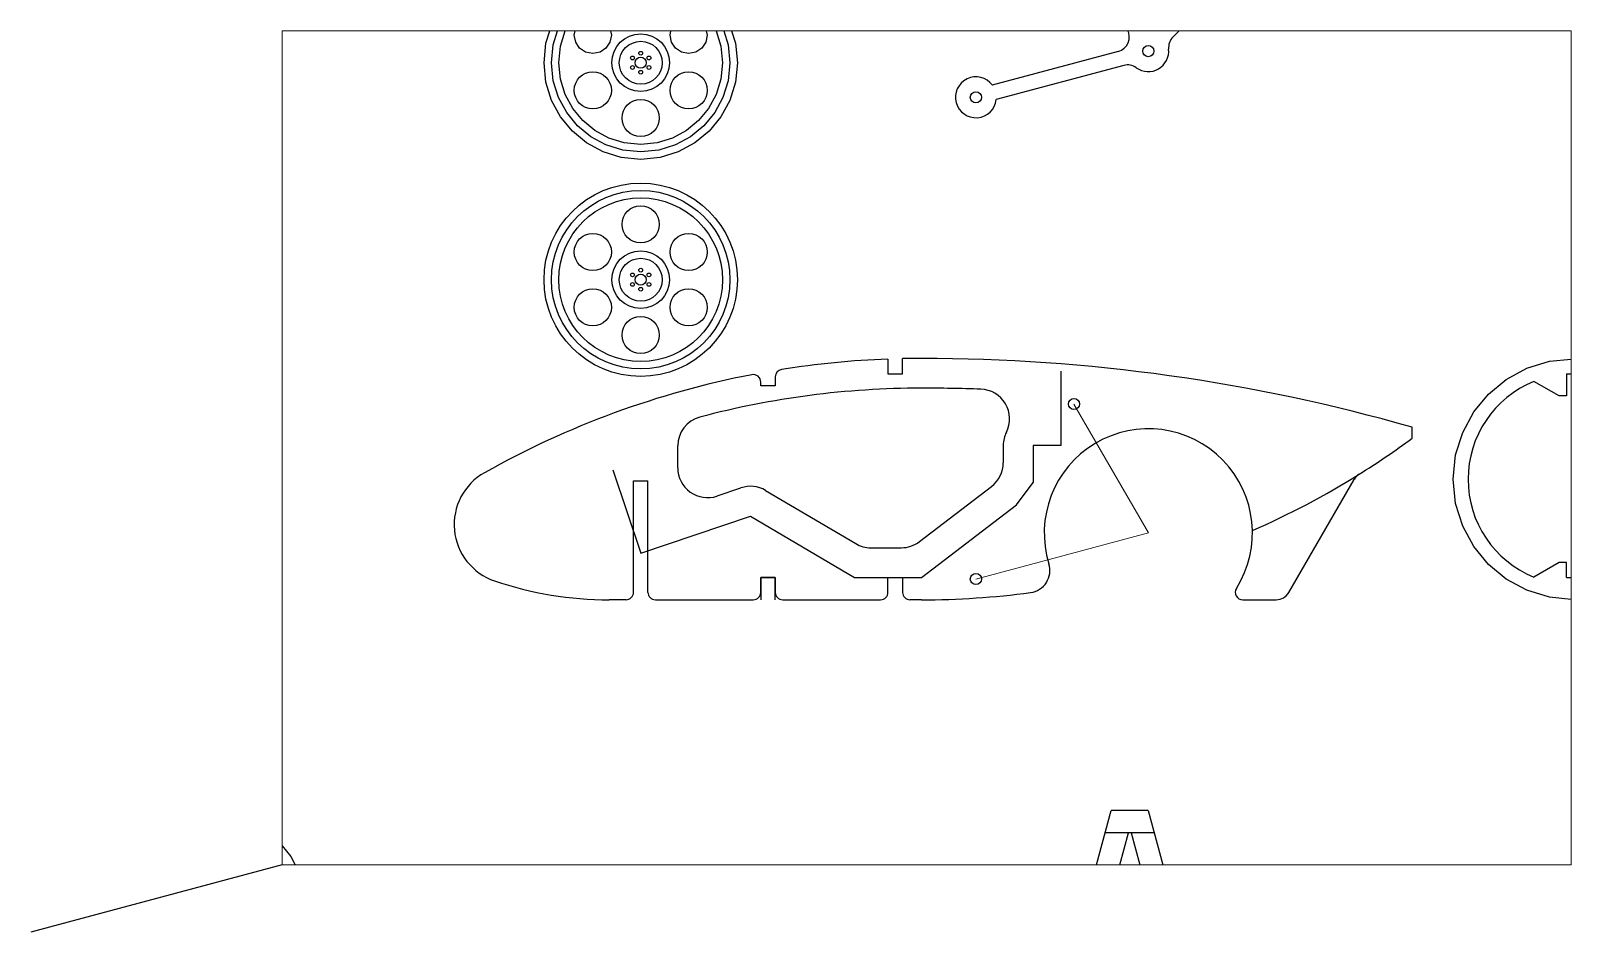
# Paper-space layout 'Layout1' of a CAD drawing. Header units: inches. Extents: x -3.3 to 17, y -0.9 to 11.
# The model-space entities are those that its viewports show. They can reach past a viewport. Long polylines and large blocks are cut down to what shows.
import ezdxf

# ---------------------------------------------------------------- set-up
doc = ezdxf.new("R2010")
doc.units = ezdxf.units.IN
doc.header["$MEASUREMENT"] = 0
doc.layers.add('CUT', color=1, linetype='Continuous')
doc.layers.add('ETCH', color=5, linetype='Continuous')
doc.layers.add('NOPLOT', color=40, linetype='Continuous', lineweight=5)

# ---------------------------------------------------------------- blocks, each defined once
blk = doc.blocks.new('Hull')
at = {"layer": 'CUT'}
for p, q in [((35.12, 20.5), (35.12, 18.49)), ((37.08, 18.49), (37.08, 20.55)), ((18.01, 16.9), (18.01, 17.41)), ((19.96, 16.9), (18.01, 16.9)), ((19.96, 18.11), (19.96, 16.9)), ((35.12, 18.49), (37.08, 18.49)), ((125.35, 15.53), (121.97, 17.48)), ((126.35, 18.49), (128.3, 18.49)), ((126.35, 18.49), (126.35, 15.53)), ((126.35, 15.53), (125.35, 15.53)), ((105.62, 9.88), (105.62, 11.33)), ((6.85, 5.86), (6.85, 8.82)), ((50.62, 8.88), (50.62, 6.55)), ((89.04, -10.88), (97.81, 4.32)), ((0.9, -10.88), (0.9, 4.12)), ((0.9, 4.12), (2.85, 4.12)), ((2.85, -10.88), (2.85, 4.12)), ((12.13, 2.08), (15.34, 3.16)), ((18.66, 2.82), (30.78, -4.32)), ((39.35, -4.05), (49.05, 3.37)), ((32.81, -4.88), (36.92, -4.88)), ((125.35, -6.88), (121.97, -8.83)), ((126.35, -6.88), (125.35, -6.88)), ((126.35, -8.88), (126.35, -6.88)), ((35.12, -8.88), (37.08, -8.88)), ((37.08, -8.88), (37.08, -10.88)), ((126.35, -8.88), (128.3, -8.88)), ((127.32, -8.88), (127.32, -11.88)), ((-0.1, -11.88), (-2.38, -11.88)), ((39.62, -11.88), (38.08, -11.88)), ((82.82, -11.88), (87.31, -11.88))]:
    blk.add_line(p, q, dxfattribs=at)
blk.add_lwpolyline([(3.85, -11.88), (17.01, -11.88, 0.414214), (18.01, -10.88), (18.01, -8.88), (19.96, -8.88), (19.96, -10.88, 0.414214), (20.96, -11.88), (34.12, -11.88, 0.414214), (35.12, -10.88), (35.12, -8.88)], format="xyb", dxfattribs=at)
for centre, radius in [((127.32, 4.33), 16.2), ((60.13, 14.45), 0.75), ((46.94, -9.09), 0.75)]:
    blk.add_circle(centre, radius, dxfattribs=at)
for centre, radius, start, end in [((20.96, 18.11), 1, 99.0228, 180), ((39.62, -99.42), 120, 92.1491, 99.0228), ((39.62, -99.42), 120, 90, 91.2176), ((39.62, -219.42), 240, 74.038, 90), ((39.62, -99.42), 120, 100.954, 119.3129), ((39.62, -99.42), 116, 90, 104.8874), ((17.01, 17.41), 1, 0, 100.954), ((39.62, -219.42), 236, 88.0629, 90), ((127.32, 4.33), 14.2, 112.1534, 247.8466), ((47.47, 12.45), 4, 333.4768, 88.0629), ((10.85, 8.82), 4, 104.8874, 180), ((54.62, 8.88), 4, 153.4768, 180), ((70.13, -2.88), 14, 327.769, 197.2918), ((39.62, 99.12), 111, 302.0222, 306.4837), ((46.62, 6.55), 4, 307.4054, 0), ((-15.21, -1.76), 8, 119.3129, 251.2873), ((10.85, 5.86), 4, 180, 288.7258), ((99.54, 3.32), 2, 122.0222, 150), ((16.63, -0.62), 4, 59.4898, 108.7258), ((36.92, -0.88), 4, 270, 307.4054), ((32.81, -0.88), 4, 239.4898, 270), ((53.9, -7.93), 3, 277.5929, 17.2918), ((-2.38, 36.12), 48, 251.2873, 270), ((82.82, -10.88), 1, 147.769, 270), ((-0.1, -10.88), 1, 270, 0), ((3.85, -10.88), 1, 180, 270), ((38.08, -10.88), 1, 180, 270), ((39.62, 99.12), 111, 270, 277.5929), ((87.31, -9.87), 2, 270, 330)]:
    blk.add_arc(centre, radius, start, end, dxfattribs=at)
at = {"layer": 'ETCH'}
for p, q in [((58.38, 18.88), (58.38, 8.88)), ((58.38, 8.88), (54.62, 8.88)), ((54.62, 8.88), (54.62, 3.88)), ((-1.88, 5.62), (1.88, -5.62)), ((52.38, 0.88), (54.62, 3.88)), ((39.62, -8.88), (52.38, 0.88)), ((1.88, -5.62), (16.63, -0.62)), ((16.63, -0.62), (30.62, -8.88)), ((30.62, -8.88), (39.62, -8.88))]:
    blk.add_line(p, q, dxfattribs=at)
blk.add_arc((39.62, 99.12), 111, 293.6338, 302.0222, dxfattribs=at)
at = {"layer": 'NOPLOT'}
for q in [(60.13, 14.45), (46.94, -9.09)]:
    blk.add_line((70.13, -2.88), q, dxfattribs=at)
blk = doc.blocks.new('Chainstay')
at = {"layer": 'CUT'}
for p, q in [((0.98, -3.69), (7.18, -14.43)), ((2.71, -2.69), (8.91, -13.43)), ((12.06, -13.85), (19.42, -6.49)), ((13.31, -15.42), (20.83, -7.9)), ((5.96, -17.37), (-10.97, -21.9)), ((6.7, -19.24), (-10.45, -23.84))]:
    blk.add_line(p, q, dxfattribs=at)
for centre in [(0, 0), (22.73, -4.59), (10, -17.32), (-13.18, -23.53)]:
    blk.add_circle(centre, 0.75, dxfattribs=at)
for centre, radius, start, end in [((0, 0), 2.75, 339.1667, 260.8333), ((4.44, -1.69), 2, 159.1667, 210), ((22.73, -4.59), 2.75, 264.1667, 185.8333), ((-0.76, -4.69), 2, 30, 80.8333), ((18, -5.08), 2, 315, 5.8333), ((22.25, -9.32), 2, 84.1667, 135), ((5.45, -15.43), 2, 285, 30), ((10.64, -12.43), 2, 210, 315), ((14.73, -16.84), 2, 135, 185.8333), ((10, -17.32), 2.75, 234.1667, 5.8333), ((7.22, -21.17), 2, 54.1667, 105), ((-13.18, -23.53), 2.75, 36.3237, 353.6763)]:
    blk.add_arc(centre, radius, start, end, dxfattribs=at)
blk = doc.blocks.new('Wheel')
at = {"layer": 'CUT'}
for centre, radius in [((0, 0), 13), ((0, 7.44), 2.5), ((-6.44, 3.72), 2.5), ((6.44, 3.72), 2.5), ((0, 0), 0.75), ((-6.44, -3.72), 2.5), ((6.44, -3.72), 2.5), ((0, -7.44), 2.5)]:
    blk.add_circle(centre, radius, dxfattribs=at)
at = {"layer": 'ETCH'}
for centre, radius in [((0, 0), 12), ((0, 0), 11), ((0, 0), 3.88), ((0, 0), 2.88), ((-1.11, 0.64), 0.25), ((0, 1.28), 0.25), ((1.11, 0.64), 0.25), ((-1.11, -0.64), 0.25), ((0, -1.28), 0.25), ((1.11, -0.64), 0.25)]:
    blk.add_circle(centre, radius, dxfattribs=at)

msp = doc.modelspace()

# ---------------------------------------------------------------- linework, layer by layer
at = {"layer": 'CUT'}
for p, q in [((55.53, 66.95), (61.91, 90.75)), ((66.89, 90.75), (61.91, 90.75)), ((66.89, 90.75), (73.89, 64.63)), ((58.58, 66.74), (64.21, 87.75)), ((67.7, 87.75), (61.1, 87.75)), ((64.59, 87.75), (70.63, 65.21))]:
    msp.add_line(p, q, dxfattribs=at)
msp.add_lwpolyline([(16.73, 119.1), (16.73, 122.1), (14.78, 122.1), (14.78, 119.1)], dxfattribs=at)
msp.add_circle((-59.19, 77.29), 13, dxfattribs=at)

# ---------------------------------------------------------------- block references
for name, p in [('Chainstay', (56.89, 210.2)), ('Wheel', (-1.36, 191.32)), ('Wheel', (-1.36, 162.14)), ('Hull', (-3.23, 130.97))]:
    msp.add_blockref(name, p, dxfattribs=at)

psp = doc.layouts.get("Layout1")

# ---------------------------------------------------------------- linework, layer by layer
at = {"color": 30, "true_color": 0xf8991e}
psp.add_line((0, 0), (-3.313, -0.888), dxfattribs=at)

# ---------------------------------------------------------------- viewports
at = {"layer": '0', "view_target_point": (23.616, 11.223)}
psp.add_viewport(center=(8.499, 5.5), size=(16.998, 11.00033), view_center_point=(13.469, 128.301), view_height=112.17766, dxfattribs=at)

doc.saveas('drawing.dxf')
